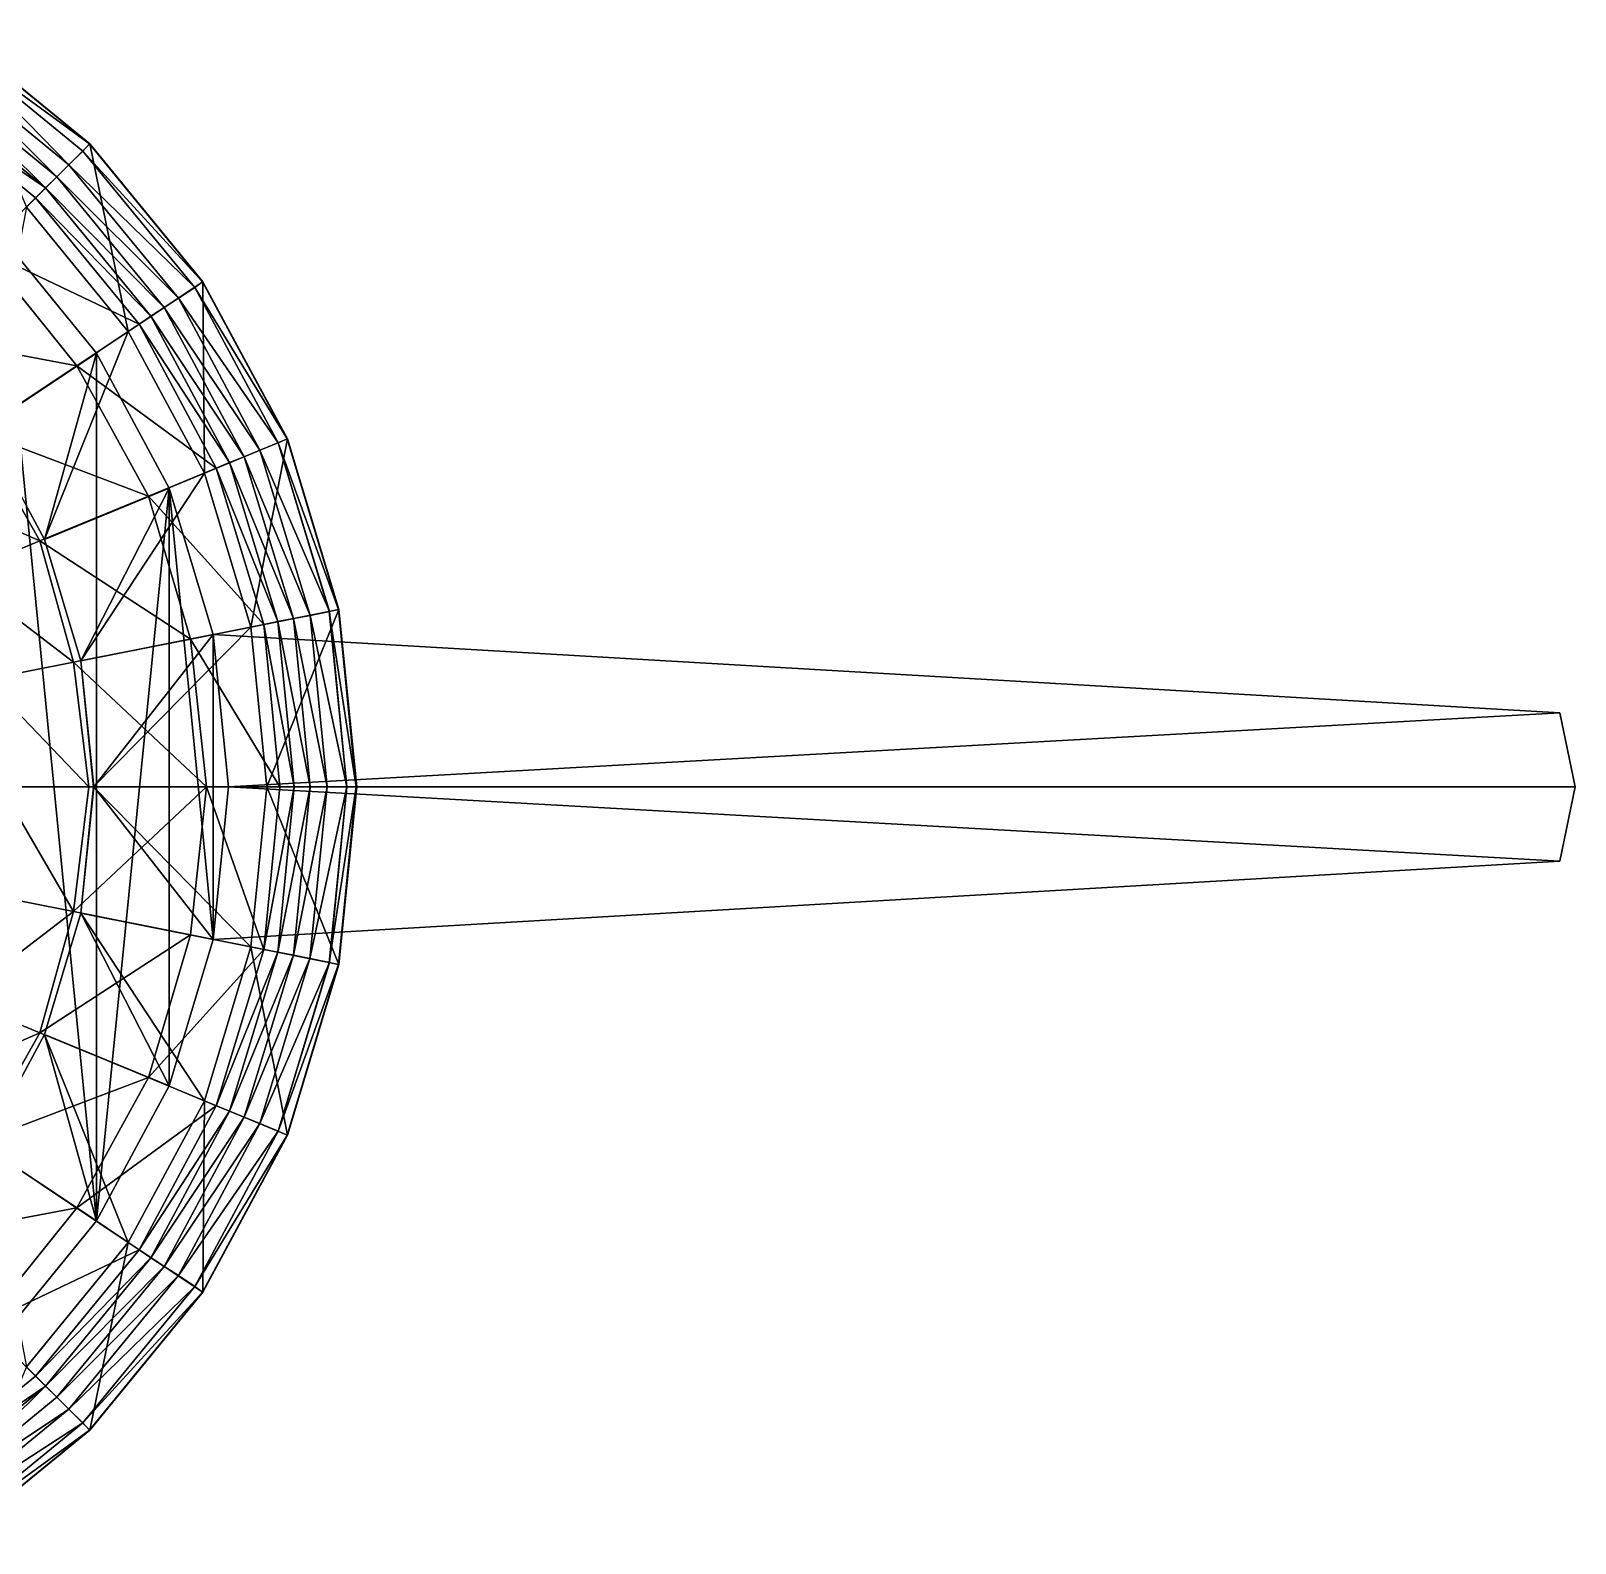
# Model space of a CAD drawing. Extents: x -13.33 to -11.75, y 0.26 to 1.84.
# Drawn here: x -12.32 to -11.747, y 0.769 to 1.33 of the extents above; entities that cross this region are included whole.
import ezdxf

# ---------------------------------------------------------------- set-up
doc = ezdxf.new("R2010")
doc.units = 0
doc.layers.add('Sphere9', color=15, linetype='CONTINUOUS')

msp = doc.modelspace()

# ---------------------------------------------------------------- linework, layer by layer
at = {"layer": 'Sphere9', "color": 0}
for points in [[(-12.349627, 1.330407, -8.850224), (-12.298284, 1.288529, -8.850224), (-12.34968, 1.330312, -8.841372)], [(-12.349627, 1.330407, -8.850224), (-12.321858, 1.26497, -8.883368), (-12.298284, 1.288529, -8.850224)], [(-12.351604, 1.327268, -4.61577), (-12.306087, 1.280639, -4.103053), (-12.355696, 1.321236, -4.103051)], [(-12.351611, 1.327258, -7.61575), (-12.3009, 1.285758, -7.61575), (-12.35161, 1.327259, -7.115751)], [(-12.351611, 1.327257, -8.115749), (-12.3009, 1.285758, -7.61575), (-12.351611, 1.327258, -7.61575)], [(-12.3009, 1.285758, -8.615749), (-12.3009, 1.285758, -8.115749), (-12.351611, 1.327257, -8.115749)], [(-12.35161, 1.327257, -8.615749), (-12.3009, 1.285758, -8.615749), (-12.351611, 1.327257, -8.115749)], [(-12.3009, 1.285758, -8.115749), (-12.3009, 1.285758, -7.61575), (-12.351611, 1.327257, -8.115749)], [(-12.34968, 1.330312, -8.841372), (-12.298379, 1.288414, -8.837914), (-12.35161, 1.327257, -8.615749)], [(-12.35161, 1.327259, -7.115751), (-12.300899, 1.28576, -6.615753), (-12.351609, 1.32726, -6.615753)], [(-12.3009, 1.285758, -7.61575), (-12.3009, 1.285759, -7.115751), (-12.35161, 1.327259, -7.115751)], [(-12.3009, 1.285759, -7.115751), (-12.300899, 1.28576, -6.615753), (-12.35161, 1.327259, -7.115751)], [(-12.298379, 1.288414, -8.837914), (-12.3009, 1.285758, -8.615749), (-12.35161, 1.327257, -8.615749)], [(-12.351609, 1.327261, -6.115756), (-12.300897, 1.285764, -5.615761), (-12.351607, 1.327263, -5.615759)], [(-12.351609, 1.32726, -6.615753), (-12.300899, 1.285762, -6.115757), (-12.351609, 1.327261, -6.115756)], [(-12.300899, 1.285762, -6.115757), (-12.300897, 1.285764, -5.615761), (-12.351609, 1.327261, -6.115756)], [(-12.300899, 1.28576, -6.615753), (-12.300899, 1.285762, -6.115757), (-12.351609, 1.32726, -6.615753)], [(-12.351607, 1.327263, -5.615759), (-12.300895, 1.285766, -5.115765), (-12.351605, 1.327266, -5.115765)], [(-12.300897, 1.285764, -5.615761), (-12.300895, 1.285766, -5.115765), (-12.351607, 1.327263, -5.615759)], [(-12.351605, 1.327266, -5.115765), (-12.300895, 1.285766, -5.115765), (-12.351604, 1.327268, -4.61577)], [(-12.300895, 1.285766, -5.115765), (-12.300893, 1.285769, -4.61577), (-12.351604, 1.327268, -4.61577)], [(-12.300893, 1.285769, -4.61577), (-12.306087, 1.280639, -4.103053), (-12.351604, 1.327268, -4.61577)], [(-12.298284, 1.288529, -8.850224), (-12.298379, 1.288414, -8.837914), (-12.34968, 1.330312, -8.841372)], [(-12.355696, 1.321236, -4.103051), (-12.310565, 1.276268, -3.747689), (-12.359235, 1.316096, -3.747686)], [(-12.306087, 1.280639, -4.103053), (-12.310565, 1.276268, -3.747689), (-12.355696, 1.321236, -4.103051)], [(-12.359235, 1.316096, -3.747686), (-12.314775, 1.272165, -3.543001), (-12.362562, 1.311269, -3.542994)], [(-12.310565, 1.276268, -3.747689), (-12.314775, 1.272165, -3.543001), (-12.359235, 1.316096, -3.747686)], [(-12.365512, 1.306914, -3.577459), (-12.362562, 1.311269, -3.542994), (-12.314775, 1.272165, -3.543001)], [(-12.318525, 1.268464, -3.577464), (-12.337757, 1.249042, -2.771776), (-12.365512, 1.306914, -3.577459)], [(-12.318525, 1.268464, -3.577464), (-12.365512, 1.306914, -3.577459), (-12.314775, 1.272165, -3.543001)], [(-12.321858, 1.26497, -8.883368), (-12.284063, 1.218745, -8.883368), (-12.298284, 1.288529, -8.850224)], [(-12.300893, 1.285769, -4.61577), (-12.259315, 1.235153, -4.61577), (-12.306087, 1.280639, -4.103053)], [(-12.298379, 1.288414, -8.837914), (-12.256433, 1.237183, -8.841372), (-12.3009, 1.285758, -8.615749)], [(-12.300899, 1.28576, -6.615753), (-12.3009, 1.285759, -7.115751), (-12.259322, 1.235145, -6.615753)], [(-12.3009, 1.285759, -7.115751), (-12.3009, 1.285758, -7.61575), (-12.259322, 1.235144, -7.115751)], [(-12.3009, 1.285759, -7.115751), (-12.259322, 1.235144, -7.115751), (-12.259322, 1.235145, -6.615753)], [(-12.3009, 1.285758, -8.615749), (-12.256433, 1.237183, -8.841372), (-12.259323, 1.235142, -8.615749)], [(-12.3009, 1.285758, -8.615749), (-12.259323, 1.235142, -8.615749), (-12.259323, 1.235143, -8.11575)], [(-12.3009, 1.285758, -8.115749), (-12.3009, 1.285758, -8.615749), (-12.259323, 1.235143, -8.11575)], [(-12.3009, 1.285758, -8.115749), (-12.259323, 1.235143, -8.11575), (-12.259323, 1.235143, -7.61575)], [(-12.3009, 1.285758, -7.61575), (-12.3009, 1.285758, -8.115749), (-12.259323, 1.235143, -7.61575)], [(-12.3009, 1.285758, -7.61575), (-12.259323, 1.235143, -7.61575), (-12.259322, 1.235144, -7.115751)], [(-12.300897, 1.285764, -5.615761), (-12.300899, 1.285762, -6.115757), (-12.259319, 1.235149, -5.615759)], [(-12.300899, 1.285762, -6.115757), (-12.300899, 1.28576, -6.615753), (-12.259321, 1.235147, -6.115756)], [(-12.300899, 1.285762, -6.115757), (-12.259321, 1.235147, -6.115756), (-12.259319, 1.235149, -5.615759)], [(-12.300899, 1.28576, -6.615753), (-12.259322, 1.235145, -6.615753), (-12.259321, 1.235147, -6.115756)], [(-12.300895, 1.285766, -5.115765), (-12.300897, 1.285764, -5.615761), (-12.259317, 1.235151, -5.115764)], [(-12.300897, 1.285764, -5.615761), (-12.259319, 1.235149, -5.615759), (-12.259317, 1.235151, -5.115764)], [(-12.300893, 1.285769, -4.61577), (-12.300895, 1.285766, -5.115765), (-12.259315, 1.235153, -4.61577)], [(-12.300895, 1.285766, -5.115765), (-12.259317, 1.235151, -5.115764), (-12.259315, 1.235153, -4.61577)], [(-12.298284, 1.288529, -8.850224), (-12.256354, 1.237247, -8.850224), (-12.298379, 1.288414, -8.837914)], [(-12.298379, 1.288414, -8.837914), (-12.256354, 1.237247, -8.850224), (-12.256433, 1.237183, -8.841372)], [(-12.298284, 1.288529, -8.850224), (-12.284063, 1.218745, -8.883368), (-12.256354, 1.237247, -8.850224)], [(-12.306087, 1.280639, -4.103053), (-12.265412, 1.231123, -4.103052), (-12.310565, 1.276268, -3.747689)], [(-12.306087, 1.280639, -4.103053), (-12.259315, 1.235153, -4.61577), (-12.265412, 1.231123, -4.103052)], [(-12.310565, 1.276268, -3.747689), (-12.270661, 1.22769, -3.747688), (-12.314775, 1.272165, -3.543001)], [(-12.310565, 1.276268, -3.747689), (-12.265412, 1.231123, -4.103052), (-12.270661, 1.22769, -3.747688)], [(-12.318525, 1.268464, -3.577464), (-12.280003, 1.221567, -3.577466), (-12.337757, 1.249042, -2.771776)], [(-12.314775, 1.272165, -3.543001), (-12.275597, 1.224469, -3.543002), (-12.318525, 1.268464, -3.577464)], [(-12.318525, 1.268464, -3.577464), (-12.275597, 1.224469, -3.543002), (-12.280003, 1.221567, -3.577466)], [(-12.314775, 1.272165, -3.543001), (-12.270661, 1.22769, -3.747688), (-12.275597, 1.224469, -3.543002)], [(-12.337502, 1.182995, -8.883369), (-12.284063, 1.218745, -8.883368), (-12.321858, 1.26497, -8.883368)], [(-12.337488, 1.182995, -8.992107), (-12.331856, 1.254819, -8.990982), (-12.295835, 1.210763, -8.990985)], [(-12.331857, 1.254819, -9.490983), (-12.295835, 0.888545, -9.490984), (-12.295835, 1.210763, -9.490985)], [(-12.331857, 0.844488, -9.490982), (-12.295835, 0.888545, -9.490984), (-12.331857, 1.254819, -9.490983)], [(-12.331857, 1.254819, -9.407289), (-12.295835, 1.210763, -9.407291), (-12.295835, 1.210763, -9.06015)], [(-12.331856, 1.254819, -9.060147), (-12.331857, 1.254819, -9.407289), (-12.295835, 1.210763, -9.06015)], [(-12.331857, 1.254819, -9.490983), (-12.295835, 1.210763, -9.490985), (-12.295835, 1.210763, -9.407291)], [(-12.331857, 1.254819, -9.407289), (-12.331857, 1.254819, -9.490983), (-12.295835, 1.210763, -9.407291)], [(-12.331856, 1.254819, -9.060147), (-12.295835, 1.210763, -9.06015), (-12.295835, 1.210763, -8.990985)], [(-12.331856, 1.254819, -8.990982), (-12.331856, 1.254819, -9.060147), (-12.295835, 1.210763, -8.990985)], [(-12.337757, 1.249042, -2.771776), (-12.303082, 1.206021, -2.76211), (-12.368655, 1.218423, -2.375788)], [(-12.337757, 1.249042, -2.771776), (-12.280003, 1.221567, -3.577466), (-12.303082, 1.206021, -2.76211)], [(-12.284063, 1.218745, -8.883368), (-12.25577, 1.166181, -8.883368), (-12.256354, 1.237247, -8.850224)], [(-12.259315, 1.235153, -4.61577), (-12.228376, 1.177443, -4.61577), (-12.265412, 1.231123, -4.103052)], [(-12.256433, 1.237183, -8.841372), (-12.22509, 1.17887, -8.837914), (-12.259323, 1.235142, -8.615749)], [(-12.259322, 1.235144, -7.115751), (-12.259323, 1.235143, -7.61575), (-12.228383, 1.177434, -7.11575)], [(-12.259323, 1.235143, -8.11575), (-12.259323, 1.235142, -8.615749), (-12.228383, 1.177432, -8.115749)], [(-12.259323, 1.235143, -8.11575), (-12.228383, 1.177432, -8.115749), (-12.228383, 1.177433, -7.61575)], [(-12.259323, 1.235143, -7.61575), (-12.259323, 1.235143, -8.11575), (-12.228383, 1.177433, -7.61575)], [(-12.259323, 1.235143, -7.61575), (-12.228383, 1.177433, -7.61575), (-12.228383, 1.177434, -7.11575)], [(-12.259323, 1.235142, -8.615749), (-12.22509, 1.17887, -8.837914), (-12.228383, 1.177432, -8.615749)], [(-12.259323, 1.235142, -8.615749), (-12.228383, 1.177432, -8.615749), (-12.228383, 1.177432, -8.115749)], [(-12.259321, 1.235147, -6.115756), (-12.259322, 1.235145, -6.615753), (-12.228381, 1.177436, -6.115757)], [(-12.259322, 1.235145, -6.615753), (-12.259322, 1.235144, -7.115751), (-12.228382, 1.177435, -6.615753)], [(-12.259322, 1.235145, -6.615753), (-12.228382, 1.177435, -6.615753), (-12.228381, 1.177436, -6.115757)], [(-12.259322, 1.235144, -7.115751), (-12.228383, 1.177434, -7.11575), (-12.228382, 1.177435, -6.615753)], [(-12.259319, 1.235149, -5.615759), (-12.259321, 1.235147, -6.115756), (-12.22838, 1.177438, -5.61576)], [(-12.259321, 1.235147, -6.115756), (-12.228381, 1.177436, -6.115757), (-12.22838, 1.177438, -5.61576)], [(-12.259317, 1.235151, -5.115764), (-12.259319, 1.235149, -5.615759), (-12.228378, 1.177441, -5.115765)], [(-12.259319, 1.235149, -5.615759), (-12.22838, 1.177438, -5.61576), (-12.228378, 1.177441, -5.115765)], [(-12.259315, 1.235153, -4.61577), (-12.259317, 1.235151, -5.115764), (-12.228376, 1.177443, -4.61577)], [(-12.259317, 1.235151, -5.115764), (-12.228378, 1.177441, -5.115765), (-12.228376, 1.177443, -4.61577)], [(-12.256354, 1.237247, -8.850224), (-12.224964, 1.178932, -8.850224), (-12.256433, 1.237183, -8.841372)], [(-12.256433, 1.237183, -8.841372), (-12.224964, 1.178932, -8.850224), (-12.22509, 1.17887, -8.837914)], [(-12.256354, 1.237247, -8.850224), (-12.25577, 1.166181, -8.883368), (-12.224964, 1.178932, -8.850224)], [(-12.270661, 1.22769, -3.747688), (-12.240968, 1.172303, -3.74769), (-12.275597, 1.224469, -3.543002)], [(-12.265412, 1.231123, -4.103052), (-12.235146, 1.174667, -4.103054), (-12.270661, 1.22769, -3.747688)], [(-12.270661, 1.22769, -3.747688), (-12.235146, 1.174667, -4.103054), (-12.240968, 1.172303, -3.74769)], [(-12.265412, 1.231123, -4.103052), (-12.228376, 1.177443, -4.61577), (-12.235146, 1.174667, -4.103054)], [(-12.280003, 1.221567, -3.577466), (-12.251336, 1.168095, -3.577471), (-12.303082, 1.206021, -2.76211)], [(-12.275597, 1.224469, -3.543002), (-12.246443, 1.170088, -3.543005), (-12.280003, 1.221567, -3.577466)], [(-12.280003, 1.221567, -3.577466), (-12.246443, 1.170088, -3.543005), (-12.251336, 1.168095, -3.577471)], [(-12.275597, 1.224469, -3.543002), (-12.240968, 1.172303, -3.74769), (-12.246443, 1.170088, -3.543005)], [(-12.368655, 1.218423, -2.375788), (-12.303082, 1.206021, -2.76211), (-12.339866, 1.181638, -2.367772)], [(-12.337502, 1.182995, -8.883369), (-12.315188, 1.141539, -8.883369), (-12.284063, 1.218745, -8.883368)], [(-12.315188, 1.141539, -8.883369), (-12.25577, 1.166181, -8.883368), (-12.284063, 1.218745, -8.883368)], [(-12.337488, 1.182995, -8.992107), (-12.295835, 1.210763, -8.990985), (-12.315175, 1.14154, -8.992107)], [(-12.315175, 1.14154, -8.992107), (-12.295835, 1.210763, -8.990985), (-12.268873, 1.160675, -8.990985)], [(-12.295835, 1.210763, -9.06015), (-12.268873, 1.160675, -9.060152), (-12.268873, 1.160675, -8.990985)], [(-12.295835, 1.210763, -8.990985), (-12.295835, 1.210763, -9.06015), (-12.268873, 1.160675, -8.990985)], [(-12.295835, 1.210763, -9.490985), (-12.295835, 0.888545, -9.490984), (-12.268874, 1.160675, -9.490986)], [(-12.295835, 1.210763, -9.407291), (-12.268874, 1.160675, -9.407293), (-12.268873, 1.160675, -9.060152)], [(-12.295835, 1.210763, -9.06015), (-12.295835, 1.210763, -9.407291), (-12.268873, 1.160675, -9.060152)], [(-12.295835, 1.210763, -9.490985), (-12.268874, 1.160675, -9.490986), (-12.268874, 1.160675, -9.407293)], [(-12.295835, 1.210763, -9.407291), (-12.295835, 1.210763, -9.490985), (-12.268874, 1.160675, -9.407293)], [(-12.303082, 1.206021, -2.76211), (-12.27653, 1.157582, -2.771772), (-12.339866, 1.181638, -2.367772)], [(-12.303082, 1.206021, -2.76211), (-12.251336, 1.168095, -3.577471), (-12.27653, 1.157582, -2.771772)], [(-12.339866, 1.181638, -2.367772), (-12.316833, 1.141012, -2.375796), (-12.367476, 1.163168, -2.195059)], [(-12.339866, 1.181638, -2.367772), (-12.27653, 1.157582, -2.771772), (-12.316833, 1.141012, -2.375796)], [(-12.337502, 1.182995, -8.883369), (-12.337488, 1.182995, -8.992107), (-12.315188, 1.141539, -8.883369)], [(-12.337488, 1.182995, -8.992107), (-12.315175, 1.14154, -8.992107), (-12.315188, 1.141539, -8.883369)], [(-12.25577, 1.166181, -8.883368), (-12.238563, 1.10903, -8.883368), (-12.224964, 1.178932, -8.850224)], [(-12.238563, 1.10903, -8.883368), (-12.205875, 1.115528, -8.850224), (-12.224964, 1.178932, -8.850224)], [(-12.228376, 1.177443, -4.61577), (-12.20937, 1.1148, -4.61577), (-12.235146, 1.174667, -4.103054)], [(-12.22509, 1.17887, -8.837914), (-12.205968, 1.115505, -8.841372), (-12.228383, 1.177432, -8.615749)], [(-12.228382, 1.177435, -6.615753), (-12.228383, 1.177434, -7.11575), (-12.209376, 1.114791, -6.615753)], [(-12.228383, 1.177434, -7.11575), (-12.228383, 1.177433, -7.61575), (-12.209376, 1.11479, -7.115751)], [(-12.228383, 1.177434, -7.11575), (-12.209376, 1.11479, -7.115751), (-12.209376, 1.114791, -6.615753)], [(-12.228383, 1.177433, -7.61575), (-12.228383, 1.177432, -8.115749), (-12.209377, 1.114789, -7.61575)], [(-12.228383, 1.177433, -7.61575), (-12.209377, 1.114789, -7.61575), (-12.209376, 1.11479, -7.115751)], [(-12.228383, 1.177432, -8.615749), (-12.205968, 1.115505, -8.841372), (-12.209377, 1.114789, -8.615749)], [(-12.228383, 1.177432, -8.615749), (-12.209377, 1.114789, -8.615749), (-12.209377, 1.114789, -8.115749)], [(-12.228383, 1.177432, -8.115749), (-12.228383, 1.177432, -8.615749), (-12.209377, 1.114789, -8.115749)], [(-12.228383, 1.177432, -8.115749), (-12.209377, 1.114789, -8.115749), (-12.209377, 1.114789, -7.61575)], [(-12.228381, 1.177436, -6.115757), (-12.228382, 1.177435, -6.615753), (-12.209375, 1.114793, -6.115757)], [(-12.228382, 1.177435, -6.615753), (-12.209376, 1.114791, -6.615753), (-12.209375, 1.114793, -6.115757)], [(-12.22838, 1.177438, -5.61576), (-12.228381, 1.177436, -6.115757), (-12.209373, 1.114795, -5.61576)], [(-12.228381, 1.177436, -6.115757), (-12.209375, 1.114793, -6.115757), (-12.209373, 1.114795, -5.61576)], [(-12.228378, 1.177441, -5.115765), (-12.22838, 1.177438, -5.61576), (-12.209372, 1.114797, -5.115765)], [(-12.22838, 1.177438, -5.61576), (-12.209373, 1.114795, -5.61576), (-12.209372, 1.114797, -5.115765)], [(-12.228376, 1.177443, -4.61577), (-12.228378, 1.177441, -5.115765), (-12.20937, 1.1148, -4.61577)], [(-12.228378, 1.177441, -5.115765), (-12.209372, 1.114797, -5.115765), (-12.20937, 1.1148, -4.61577)], [(-12.224964, 1.178932, -8.850224), (-12.205875, 1.115528, -8.850224), (-12.22509, 1.17887, -8.837914)], [(-12.22509, 1.17887, -8.837914), (-12.205875, 1.115528, -8.850224), (-12.205968, 1.115505, -8.841372)], [(-12.246443, 1.170088, -3.543005), (-12.228535, 1.111057, -3.543005), (-12.251336, 1.168095, -3.577471)], [(-12.240968, 1.172303, -3.74769), (-12.222728, 1.11218, -3.747689), (-12.246443, 1.170088, -3.543005)], [(-12.246443, 1.170088, -3.543005), (-12.222728, 1.11218, -3.747689), (-12.228535, 1.111057, -3.543005)], [(-12.235146, 1.174667, -4.103054), (-12.216553, 1.113385, -4.103054), (-12.240968, 1.172303, -3.74769)], [(-12.240968, 1.172303, -3.74769), (-12.216553, 1.113385, -4.103054), (-12.222728, 1.11218, -3.747689)], [(-12.235146, 1.174667, -4.103054), (-12.20937, 1.1148, -4.61577), (-12.216553, 1.113385, -4.103054)], [(-12.315188, 1.141539, -8.883369), (-12.30162, 1.096473, -8.883369), (-12.25577, 1.166181, -8.883368)], [(-12.30162, 1.096473, -8.883369), (-12.238563, 1.10903, -8.883368), (-12.25577, 1.166181, -8.883368)], [(-12.251336, 1.168095, -3.577471), (-12.233728, 1.110052, -3.577471), (-12.27653, 1.157582, -2.771772)], [(-12.251336, 1.168095, -3.577471), (-12.228535, 1.111057, -3.543005), (-12.233728, 1.110052, -3.577471)], [(-12.367476, 1.163168, -2.195059), (-12.316833, 1.141012, -2.375796), (-12.346986, 1.12851, -2.200029)], [(-12.315175, 1.14154, -8.992107), (-12.268873, 1.160675, -8.990985), (-12.301606, 1.096473, -8.992109)], [(-12.301606, 1.096473, -8.992109), (-12.268873, 1.160675, -8.990985), (-12.25248, 1.106223, -8.99099)], [(-12.295835, 0.888545, -9.490984), (-12.268874, 0.938634, -9.490985), (-12.268874, 1.160675, -9.490986)], [(-12.268874, 1.160675, -9.490986), (-12.25248, 0.993086, -9.49099), (-12.25248, 1.106223, -9.490991)], [(-12.268874, 0.938634, -9.490985), (-12.25248, 0.993086, -9.49099), (-12.268874, 1.160675, -9.490986)], [(-12.268874, 1.160675, -9.490986), (-12.25248, 1.106223, -9.490991), (-12.25248, 1.106223, -9.407294)], [(-12.268874, 1.160675, -9.407293), (-12.268874, 1.160675, -9.490986), (-12.25248, 1.106223, -9.407294)], [(-12.268874, 1.160675, -9.407293), (-12.25248, 1.106223, -9.407294), (-12.25248, 1.106223, -9.060153)], [(-12.268873, 1.160675, -9.060152), (-12.268874, 1.160675, -9.407293), (-12.25248, 1.106223, -9.060153)], [(-12.268873, 1.160675, -9.060152), (-12.25248, 1.106223, -9.060153), (-12.25248, 1.106223, -8.99099)], [(-12.268873, 1.160675, -8.990985), (-12.268873, 1.160675, -9.060152), (-12.25248, 1.106223, -8.99099)], [(-12.27653, 1.157582, -2.771772), (-12.26099, 1.104591, -2.762106), (-12.316833, 1.141012, -2.375796)], [(-12.27653, 1.157582, -2.771772), (-12.233728, 1.110052, -3.577471), (-12.26099, 1.104591, -2.762106)], [(-12.315175, 1.14154, -8.992107), (-12.301606, 1.096473, -8.992109), (-12.315188, 1.141539, -8.883369)], [(-12.315188, 1.141539, -8.883369), (-12.301606, 1.096473, -8.992109), (-12.30162, 1.096473, -8.883369)], [(-12.316833, 1.141012, -2.375796), (-12.30434, 1.09603, -2.367774), (-12.346986, 1.12851, -2.200029)], [(-12.316833, 1.141012, -2.375796), (-12.26099, 1.104591, -2.762106), (-12.30434, 1.09603, -2.367774)], [(-12.346986, 1.12851, -2.200029), (-12.30434, 1.09603, -2.367774), (-12.336923, 1.089543, -2.195065)], [(-12.238563, 1.10903, -8.883368), (-12.232563, 1.049654, -8.883368), (-12.205875, 1.115528, -8.850224)], [(-12.232563, 1.049654, -8.883368), (-12.199219, 1.049654, -8.850224), (-12.205875, 1.115528, -8.850224)], [(-12.216553, 1.113385, -4.103054), (-12.210236, 1.049665, -4.103054), (-12.222728, 1.11218, -3.747689)], [(-12.20937, 1.1148, -4.61577), (-12.202911, 1.049665, -4.61577), (-12.216553, 1.113385, -4.103054)], [(-12.216553, 1.113385, -4.103054), (-12.202911, 1.049665, -4.61577), (-12.210236, 1.049665, -4.103054)], [(-12.205968, 1.115505, -8.841372), (-12.199354, 1.049654, -8.837914), (-12.209377, 1.114789, -8.615749)], [(-12.209376, 1.11479, -7.115751), (-12.209377, 1.114789, -7.61575), (-12.202918, 1.049655, -7.115751)], [(-12.209377, 1.114789, -8.615749), (-12.199354, 1.049654, -8.837914), (-12.202919, 1.049654, -8.615749)], [(-12.209377, 1.114789, -8.615749), (-12.202919, 1.049654, -8.615749), (-12.202919, 1.049654, -8.115749)], [(-12.209377, 1.114789, -8.115749), (-12.209377, 1.114789, -8.615749), (-12.202919, 1.049654, -8.115749)], [(-12.209377, 1.114789, -8.115749), (-12.202919, 1.049654, -8.115749), (-12.202919, 1.049654, -7.61575)], [(-12.209377, 1.114789, -7.61575), (-12.209377, 1.114789, -8.115749), (-12.202919, 1.049654, -7.61575)], [(-12.209377, 1.114789, -7.61575), (-12.202919, 1.049654, -7.61575), (-12.202918, 1.049655, -7.115751)], [(-12.209375, 1.114793, -6.115757), (-12.209376, 1.114791, -6.615753), (-12.202917, 1.049658, -6.115757)], [(-12.209376, 1.114791, -6.615753), (-12.209376, 1.11479, -7.115751), (-12.202918, 1.049656, -6.615753)], [(-12.209376, 1.114791, -6.615753), (-12.202918, 1.049656, -6.615753), (-12.202917, 1.049658, -6.115757)], [(-12.209376, 1.11479, -7.115751), (-12.202918, 1.049655, -7.115751), (-12.202918, 1.049656, -6.615753)], [(-12.209373, 1.114795, -5.61576), (-12.209375, 1.114793, -6.115757), (-12.202915, 1.04966, -5.61576)], [(-12.209375, 1.114793, -6.115757), (-12.202917, 1.049658, -6.115757), (-12.202915, 1.04966, -5.61576)], [(-12.209372, 1.114797, -5.115765), (-12.209373, 1.114795, -5.61576), (-12.202914, 1.049662, -5.115765)], [(-12.209373, 1.114795, -5.61576), (-12.202915, 1.04966, -5.61576), (-12.202914, 1.049662, -5.115765)], [(-12.20937, 1.1148, -4.61577), (-12.209372, 1.114797, -5.115765), (-12.202911, 1.049665, -4.61577)], [(-12.209372, 1.114797, -5.115765), (-12.202914, 1.049662, -5.115765), (-12.202911, 1.049665, -4.61577)], [(-12.205875, 1.115528, -8.850224), (-12.199219, 1.049654, -8.850224), (-12.205968, 1.115505, -8.841372)], [(-12.205968, 1.115505, -8.841372), (-12.199219, 1.049654, -8.850224), (-12.199354, 1.049654, -8.837914)], [(-12.30162, 1.096473, -8.883369), (-12.296888, 1.049654, -8.883369), (-12.238563, 1.10903, -8.883368)], [(-12.296888, 1.049654, -8.883369), (-12.232563, 1.049654, -8.883368), (-12.238563, 1.10903, -8.883368)], [(-12.233728, 1.110052, -3.577471), (-12.227745, 1.049701, -3.577471), (-12.26099, 1.104591, -2.762106)], [(-12.228535, 1.111057, -3.543005), (-12.22245, 1.049679, -3.543006), (-12.233728, 1.110052, -3.577471)], [(-12.233728, 1.110052, -3.577471), (-12.22245, 1.049679, -3.543006), (-12.227745, 1.049701, -3.577471)], [(-12.222728, 1.11218, -3.747689), (-12.21653, 1.049666, -3.747689), (-12.228535, 1.111057, -3.543005)], [(-12.228535, 1.111057, -3.543005), (-12.21653, 1.049666, -3.747689), (-12.22245, 1.049679, -3.543006)], [(-12.222728, 1.11218, -3.747689), (-12.210236, 1.049665, -4.103054), (-12.21653, 1.049666, -3.747689)], [(-12.26099, 1.104591, -2.762106), (-12.255031, 1.049698, -2.77177), (-12.30434, 1.09603, -2.367774)], [(-12.301606, 1.096473, -8.992109), (-12.25248, 1.106223, -8.99099), (-12.296875, 1.049654, -8.992109)], [(-12.296875, 1.049654, -8.992109), (-12.25248, 1.106223, -8.99099), (-12.246763, 1.049655, -8.99099)], [(-12.26099, 1.104591, -2.762106), (-12.227745, 1.049701, -3.577471), (-12.255031, 1.049698, -2.77177)], [(-12.25248, 1.106223, -9.060153), (-11.752483, 1.077172, -9.061826), (-12.246763, 1.049655, -9.060154)], [(-12.25248, 0.993086, -9.49099), (-12.246763, 1.049654, -9.490991), (-12.25248, 1.106223, -9.490991)], [(-11.752483, 1.077172, -9.262558), (-11.752483, 1.077172, -9.061826), (-12.25248, 1.106223, -9.060153)], [(-12.25248, 1.106223, -9.407294), (-11.752483, 1.077172, -9.262558), (-12.25248, 1.106223, -9.060153)], [(-12.25248, 1.106223, -9.407294), (-12.246763, 1.049654, -9.407294), (-11.752483, 1.077172, -9.262558)], [(-12.25248, 1.106223, -9.490991), (-12.246763, 1.049654, -9.490991), (-12.246763, 1.049654, -9.407294)], [(-12.25248, 1.106223, -9.407294), (-12.25248, 1.106223, -9.490991), (-12.246763, 1.049654, -9.407294)], [(-12.25248, 1.106223, -9.060153), (-12.246763, 1.049655, -9.060154), (-12.246763, 1.049655, -8.99099)], [(-12.25248, 1.106223, -8.99099), (-12.25248, 1.106223, -9.060153), (-12.246763, 1.049655, -8.99099)], [(-12.30434, 1.09603, -2.367774), (-12.298637, 1.049699, -2.375797), (-12.336923, 1.089543, -2.195065)], [(-12.30434, 1.09603, -2.367774), (-12.255031, 1.049698, -2.77177), (-12.298637, 1.049699, -2.375797)], [(-12.30162, 1.096473, -8.883369), (-12.296875, 1.049654, -8.992109), (-12.296888, 1.049654, -8.883369)], [(-12.301606, 1.096473, -8.992109), (-12.296875, 1.049654, -8.992109), (-12.30162, 1.096473, -8.883369)], [(-12.336923, 1.089543, -2.195065), (-12.298637, 1.049699, -2.375797), (-12.331281, 1.049698, -2.200026)], [(-12.246763, 1.049655, -9.060154), (-11.752483, 1.077172, -9.061826), (-11.746767, 1.049656, -9.061826)], [(-12.246763, 1.049654, -9.407294), (-11.746767, 1.049656, -9.262558), (-11.752483, 1.077172, -9.262558)], [(-11.752483, 1.077172, -9.262558), (-11.746767, 1.049656, -9.262558), (-11.746767, 1.049656, -9.061826)], [(-11.752483, 1.077172, -9.061826), (-11.752483, 1.077172, -9.262558), (-11.746767, 1.049656, -9.061826)], [(-12.331281, 1.049698, -2.200026), (-12.304342, 1.003368, -2.367776), (-12.336924, 1.009852, -2.195057)], [(-12.298637, 1.049699, -2.375797), (-12.304342, 1.003368, -2.367776), (-12.331281, 1.049698, -2.200026)], [(-12.298637, 1.049699, -2.375797), (-12.255031, 1.049698, -2.77177), (-12.304342, 1.003368, -2.367776)], [(-12.255031, 1.049698, -2.77177), (-12.26099, 0.994805, -2.762112), (-12.304342, 1.003368, -2.367776)], [(-12.30162, 1.002835, -8.883369), (-12.238563, 0.990277, -8.883368), (-12.296888, 1.049654, -8.883369)], [(-12.296888, 1.049654, -8.883369), (-12.301606, 1.002835, -8.992109), (-12.30162, 1.002835, -8.883369)], [(-12.296875, 1.049654, -8.992109), (-12.301606, 1.002835, -8.992109), (-12.296888, 1.049654, -8.883369)], [(-12.301606, 1.002835, -8.992109), (-12.296875, 1.049654, -8.992109), (-12.25248, 0.993086, -8.99099)], [(-12.296888, 1.049654, -8.883369), (-12.238563, 0.990277, -8.883368), (-12.232563, 1.049654, -8.883368)], [(-12.296875, 1.049654, -8.992109), (-12.246763, 1.049655, -8.99099), (-12.25248, 0.993086, -8.99099)], [(-12.255031, 1.049698, -2.77177), (-12.233732, 0.989349, -3.577471), (-12.26099, 0.994805, -2.762112)], [(-12.227745, 1.049701, -3.577471), (-12.233732, 0.989349, -3.577471), (-12.255031, 1.049698, -2.77177)], [(-12.25248, 0.993086, -9.060153), (-12.246763, 1.049655, -9.060154), (-11.752483, 1.02214, -9.061826)], [(-12.246763, 1.049655, -9.060154), (-12.25248, 0.993086, -9.060153), (-12.25248, 0.993086, -8.99099)], [(-12.246763, 1.049655, -8.99099), (-12.246763, 1.049655, -9.060154), (-12.25248, 0.993086, -8.99099)], [(-12.25248, 0.993086, -9.407294), (-11.752483, 1.02214, -9.262558), (-12.246763, 1.049654, -9.407294)], [(-12.246763, 1.049654, -9.490991), (-12.25248, 0.993086, -9.49099), (-12.25248, 0.993086, -9.407294)], [(-12.246763, 1.049654, -9.407294), (-12.246763, 1.049654, -9.490991), (-12.25248, 0.993086, -9.407294)], [(-12.246763, 1.049655, -9.060154), (-11.746767, 1.049656, -9.061826), (-11.752483, 1.02214, -9.061826)], [(-12.246763, 1.049654, -9.407294), (-11.752483, 1.02214, -9.262558), (-11.746767, 1.049656, -9.262558)], [(-12.238563, 0.990277, -8.883368), (-12.205875, 0.983779, -8.850224), (-12.232563, 1.049654, -8.883368)], [(-12.227745, 1.049701, -3.577471), (-12.22245, 1.049679, -3.543006), (-12.233732, 0.989349, -3.577471)], [(-12.22245, 1.049679, -3.543006), (-12.228539, 0.9883, -3.543006), (-12.233732, 0.989349, -3.577471)], [(-12.232563, 1.049654, -8.883368), (-12.205875, 0.983779, -8.850224), (-12.199219, 1.049654, -8.850224)], [(-12.22245, 1.049679, -3.543006), (-12.21653, 1.049666, -3.747689), (-12.228539, 0.9883, -3.543006)], [(-12.21653, 1.049666, -3.747689), (-12.222731, 0.987153, -3.747689), (-12.228539, 0.9883, -3.543006)], [(-12.21653, 1.049666, -3.747689), (-12.210236, 1.049665, -4.103054), (-12.222731, 0.987153, -3.747689)], [(-12.210236, 1.049665, -4.103054), (-12.216554, 0.985945, -4.103054), (-12.222731, 0.987153, -3.747689)], [(-12.202911, 1.049665, -4.61577), (-12.20937, 0.98453, -4.61577), (-12.216554, 0.985945, -4.103054)], [(-12.210236, 1.049665, -4.103054), (-12.202911, 1.049665, -4.61577), (-12.216554, 0.985945, -4.103054)], [(-12.199354, 1.049654, -8.837914), (-12.205968, 0.983802, -8.841372), (-12.209377, 0.984519, -8.615749)], [(-12.202919, 1.049654, -8.615749), (-12.199354, 1.049654, -8.837914), (-12.209377, 0.984519, -8.615749)], [(-12.202919, 1.049654, -8.615749), (-12.209377, 0.984519, -8.615749), (-12.209377, 0.984519, -8.115749)], [(-12.202919, 1.049654, -8.115749), (-12.202919, 1.049654, -8.615749), (-12.209377, 0.984519, -8.115749)], [(-12.202919, 1.049654, -8.115749), (-12.209377, 0.984519, -8.115749), (-12.209377, 0.984519, -7.61575)], [(-12.202919, 1.049654, -7.61575), (-12.202919, 1.049654, -8.115749), (-12.209377, 0.984519, -7.61575)], [(-12.202919, 1.049654, -7.61575), (-12.209377, 0.984519, -7.61575), (-12.209376, 0.98452, -7.115751)], [(-12.202918, 1.049656, -6.615753), (-12.202918, 1.049655, -7.115751), (-12.209376, 0.984521, -6.615753)], [(-12.202918, 1.049656, -6.615753), (-12.209376, 0.984521, -6.615753), (-12.209375, 0.984523, -6.115757)], [(-12.202918, 1.049655, -7.115751), (-12.202919, 1.049654, -7.61575), (-12.209376, 0.98452, -7.115751)], [(-12.202918, 1.049655, -7.115751), (-12.209376, 0.98452, -7.115751), (-12.209376, 0.984521, -6.615753)], [(-12.202917, 1.049658, -6.115757), (-12.202918, 1.049656, -6.615753), (-12.209375, 0.984523, -6.115757)], [(-12.202917, 1.049658, -6.115757), (-12.209375, 0.984523, -6.115757), (-12.209373, 0.984525, -5.61576)], [(-12.202915, 1.04966, -5.61576), (-12.202917, 1.049658, -6.115757), (-12.209373, 0.984525, -5.61576)], [(-12.202915, 1.04966, -5.61576), (-12.209373, 0.984525, -5.61576), (-12.209372, 0.984527, -5.115765)], [(-12.202914, 1.049662, -5.115765), (-12.202915, 1.04966, -5.61576), (-12.209372, 0.984527, -5.115765)], [(-12.202914, 1.049662, -5.115765), (-12.209372, 0.984527, -5.115765), (-12.20937, 0.98453, -4.61577)], [(-12.202911, 1.049665, -4.61577), (-12.202914, 1.049662, -5.115765), (-12.20937, 0.98453, -4.61577)], [(-12.199219, 1.049654, -8.850224), (-12.205875, 0.983779, -8.850224), (-12.205968, 0.983802, -8.841372)], [(-12.199354, 1.049654, -8.837914), (-12.199219, 1.049654, -8.850224), (-12.205968, 0.983802, -8.841372)], [(-11.746767, 1.049656, -9.262558), (-11.752483, 1.02214, -9.262558), (-11.752483, 1.02214, -9.061826)], [(-11.746767, 1.049656, -9.061826), (-11.746767, 1.049656, -9.262558), (-11.752483, 1.02214, -9.061826)], [(-11.752483, 1.02214, -9.262558), (-12.25248, 0.993086, -9.060153), (-11.752483, 1.02214, -9.061826)], [(-12.25248, 0.993086, -9.407294), (-12.25248, 0.993086, -9.060153), (-11.752483, 1.02214, -9.262558)], [(-12.336924, 1.009852, -2.195057), (-12.304342, 1.003368, -2.367776), (-12.346989, 0.970885, -2.200022)], [(-12.304342, 1.003368, -2.367776), (-12.316838, 0.958385, -2.375797), (-12.346989, 0.970885, -2.200022)], [(-12.304342, 1.003368, -2.367776), (-12.26099, 0.994805, -2.762112), (-12.316838, 0.958385, -2.375797)], [(-12.315188, 0.957768, -8.883369), (-12.25577, 0.933126, -8.883368), (-12.30162, 1.002835, -8.883369)], [(-12.30162, 1.002835, -8.883369), (-12.315175, 0.957769, -8.992107), (-12.315188, 0.957768, -8.883369)], [(-12.301606, 1.002835, -8.992109), (-12.315175, 0.957769, -8.992107), (-12.30162, 1.002835, -8.883369)], [(-12.315175, 0.957769, -8.992107), (-12.301606, 1.002835, -8.992109), (-12.268873, 0.938634, -8.990985)], [(-12.30162, 1.002835, -8.883369), (-12.25577, 0.933126, -8.883368), (-12.238563, 0.990277, -8.883368)], [(-12.301606, 1.002835, -8.992109), (-12.25248, 0.993086, -8.99099), (-12.268873, 0.938634, -8.990985)], [(-12.26099, 0.994805, -2.762112), (-12.276531, 0.941814, -2.77177), (-12.316838, 0.958385, -2.375797)], [(-12.26099, 0.994805, -2.762112), (-12.233732, 0.989349, -3.577471), (-12.276531, 0.941814, -2.77177)], [(-12.25248, 0.993086, -9.060153), (-12.268874, 0.938634, -9.060152), (-12.268873, 0.938634, -8.990985)], [(-12.25248, 0.993086, -9.49099), (-12.268874, 0.938634, -9.490985), (-12.268874, 0.938634, -9.407293)], [(-12.25248, 0.993086, -9.407294), (-12.25248, 0.993086, -9.49099), (-12.268874, 0.938634, -9.407293)], [(-12.25248, 0.993086, -9.060153), (-12.268874, 0.938634, -9.407293), (-12.268874, 0.938634, -9.060152)], [(-12.25248, 0.993086, -9.407294), (-12.268874, 0.938634, -9.407293), (-12.25248, 0.993086, -9.060153)], [(-12.25248, 0.993086, -8.99099), (-12.25248, 0.993086, -9.060153), (-12.268873, 0.938634, -8.990985)], [(-12.233732, 0.989349, -3.577471), (-12.251345, 0.931306, -3.57747), (-12.276531, 0.941814, -2.77177)], [(-12.25577, 0.933126, -8.883368), (-12.224964, 0.920375, -8.850224), (-12.238563, 0.990277, -8.883368)], [(-12.233732, 0.989349, -3.577471), (-12.228539, 0.9883, -3.543006), (-12.251345, 0.931306, -3.57747)], [(-12.228539, 0.9883, -3.543006), (-12.246451, 0.929269, -3.543006), (-12.251345, 0.931306, -3.57747)], [(-12.228539, 0.9883, -3.543006), (-12.222731, 0.987153, -3.747689), (-12.246451, 0.929269, -3.543006)], [(-12.222731, 0.987153, -3.747689), (-12.240973, 0.927029, -3.74769), (-12.246451, 0.929269, -3.543006)], [(-12.222731, 0.987153, -3.747689), (-12.216554, 0.985945, -4.103054), (-12.240973, 0.927029, -3.74769)], [(-12.238563, 0.990277, -8.883368), (-12.224964, 0.920375, -8.850224), (-12.205875, 0.983779, -8.850224)], [(-12.216554, 0.985945, -4.103054), (-12.235148, 0.924662, -4.103055), (-12.240973, 0.927029, -3.74769)], [(-12.216554, 0.985945, -4.103054), (-12.20937, 0.98453, -4.61577), (-12.235148, 0.924662, -4.103055)], [(-12.20937, 0.98453, -4.61577), (-12.228376, 0.921886, -4.61577), (-12.235148, 0.924662, -4.103055)], [(-12.209376, 0.98452, -7.115751), (-12.209377, 0.984519, -7.61575), (-12.228383, 0.921876, -7.115751)], [(-12.209376, 0.98452, -7.115751), (-12.228383, 0.921876, -7.115751), (-12.228382, 0.921877, -6.615753)], [(-12.209377, 0.984519, -8.615749), (-12.205968, 0.983802, -8.841372), (-12.228383, 0.921875, -8.615749)], [(-12.209377, 0.984519, -8.615749), (-12.228383, 0.921875, -8.615749), (-12.228383, 0.921875, -8.115749)], [(-12.209377, 0.984519, -8.115749), (-12.209377, 0.984519, -8.615749), (-12.228383, 0.921875, -8.115749)], [(-12.209377, 0.984519, -8.115749), (-12.228383, 0.921875, -8.115749), (-12.228383, 0.921876, -7.61575)], [(-12.209377, 0.984519, -7.61575), (-12.209377, 0.984519, -8.115749), (-12.228383, 0.921876, -7.61575)], [(-12.209377, 0.984519, -7.61575), (-12.228383, 0.921876, -7.61575), (-12.228383, 0.921876, -7.115751)], [(-12.205968, 0.983802, -8.841372), (-12.22509, 0.920437, -8.837914), (-12.228383, 0.921875, -8.615749)], [(-12.209375, 0.984523, -6.115757), (-12.209376, 0.984521, -6.615753), (-12.228382, 0.921879, -6.115756)], [(-12.209375, 0.984523, -6.115757), (-12.228382, 0.921879, -6.115756), (-12.22838, 0.921881, -5.61576)], [(-12.209376, 0.984521, -6.615753), (-12.209376, 0.98452, -7.115751), (-12.228382, 0.921877, -6.615753)], [(-12.209376, 0.984521, -6.615753), (-12.228382, 0.921877, -6.615753), (-12.228382, 0.921879, -6.115756)], [(-12.209373, 0.984525, -5.61576), (-12.209375, 0.984523, -6.115757), (-12.22838, 0.921881, -5.61576)], [(-12.209373, 0.984525, -5.61576), (-12.22838, 0.921881, -5.61576), (-12.228378, 0.921883, -5.115765)], [(-12.209372, 0.984527, -5.115765), (-12.209373, 0.984525, -5.61576), (-12.228378, 0.921883, -5.115765)], [(-12.209372, 0.984527, -5.115765), (-12.228378, 0.921883, -5.115765), (-12.228376, 0.921886, -4.61577)], [(-12.20937, 0.98453, -4.61577), (-12.209372, 0.984527, -5.115765), (-12.228376, 0.921886, -4.61577)], [(-12.205968, 0.983802, -8.841372), (-12.205875, 0.983779, -8.850224), (-12.22509, 0.920437, -8.837914)], [(-12.205875, 0.983779, -8.850224), (-12.224964, 0.920375, -8.850224), (-12.22509, 0.920437, -8.837914)], [(-12.346989, 0.970885, -2.200022), (-12.316838, 0.958385, -2.375797), (-12.367479, 0.936227, -2.195054)], [(-12.316838, 0.958385, -2.375797), (-12.339872, 0.917758, -2.367777), (-12.367479, 0.936227, -2.195054)], [(-12.316838, 0.958385, -2.375797), (-12.276531, 0.941814, -2.77177), (-12.339872, 0.917758, -2.367777)], [(-12.337502, 0.916312, -8.883369), (-12.284063, 0.880562, -8.883368), (-12.315188, 0.957768, -8.883369)], [(-12.315188, 0.957768, -8.883369), (-12.337488, 0.916314, -8.992107), (-12.337502, 0.916312, -8.883369)], [(-12.315175, 0.957769, -8.992107), (-12.337488, 0.916314, -8.992107), (-12.315188, 0.957768, -8.883369)], [(-12.337488, 0.916314, -8.992107), (-12.315175, 0.957769, -8.992107), (-12.295835, 0.888545, -8.990984)], [(-12.315188, 0.957768, -8.883369), (-12.284063, 0.880562, -8.883368), (-12.25577, 0.933126, -8.883368)], [(-12.315175, 0.957769, -8.992107), (-12.268873, 0.938634, -8.990985), (-12.295835, 0.888545, -8.990984)], [(-12.276531, 0.941814, -2.77177), (-12.303082, 0.893375, -2.762102), (-12.339872, 0.917758, -2.367777)], [(-12.276531, 0.941814, -2.77177), (-12.251345, 0.931306, -3.57747), (-12.303082, 0.893375, -2.762102)], [(-12.268874, 0.938634, -9.060152), (-12.295835, 0.888545, -9.06015), (-12.295835, 0.888545, -8.990984)], [(-12.268873, 0.938634, -8.990985), (-12.268874, 0.938634, -9.060152), (-12.295835, 0.888545, -8.990984)], [(-12.268874, 0.938634, -9.060152), (-12.295835, 0.888545, -9.40729), (-12.295835, 0.888545, -9.06015)], [(-12.268874, 0.938634, -9.407293), (-12.295835, 0.888545, -9.40729), (-12.268874, 0.938634, -9.060152)], [(-12.268874, 0.938634, -9.490985), (-12.295835, 0.888545, -9.490984), (-12.295835, 0.888545, -9.40729)], [(-12.268874, 0.938634, -9.407293), (-12.268874, 0.938634, -9.490985), (-12.295835, 0.888545, -9.40729)], [(-12.251345, 0.931306, -3.57747), (-12.280014, 0.877833, -3.577467), (-12.303082, 0.893375, -2.762102)], [(-12.284063, 0.880562, -8.883368), (-12.256354, 0.86206, -8.850224), (-12.25577, 0.933126, -8.883368)], [(-12.251345, 0.931306, -3.57747), (-12.246451, 0.929269, -3.543006), (-12.280014, 0.877833, -3.577467)], [(-12.246451, 0.929269, -3.543006), (-12.275609, 0.874887, -3.543003), (-12.280014, 0.877833, -3.577467)], [(-12.246451, 0.929269, -3.543006), (-12.240973, 0.927029, -3.74769), (-12.275609, 0.874887, -3.543003)], [(-12.256354, 0.86206, -8.850224), (-12.224964, 0.920375, -8.850224), (-12.25577, 0.933126, -8.883368)], [(-12.240973, 0.927029, -3.74769), (-12.27067, 0.871641, -3.747689), (-12.275609, 0.874887, -3.543003)], [(-12.240973, 0.927029, -3.74769), (-12.235148, 0.924662, -4.103055), (-12.27067, 0.871641, -3.747689)], [(-12.235148, 0.924662, -4.103055), (-12.265416, 0.868206, -4.103052), (-12.27067, 0.871641, -3.747689)], [(-12.235148, 0.924662, -4.103055), (-12.228376, 0.921886, -4.61577), (-12.265416, 0.868206, -4.103052)], [(-12.339872, 0.917758, -2.367777), (-12.303082, 0.893375, -2.762102), (-12.368664, 0.880971, -2.37579)], [(-12.228376, 0.921886, -4.61577), (-12.259315, 0.864176, -4.61577), (-12.265416, 0.868206, -4.103052)], [(-12.228383, 0.921876, -7.61575), (-12.228383, 0.921875, -8.115749), (-12.259323, 0.864165, -7.61575)], [(-12.228383, 0.921876, -7.61575), (-12.259323, 0.864165, -7.61575), (-12.259322, 0.864166, -7.115751)], [(-12.228383, 0.921875, -8.615749), (-12.22509, 0.920437, -8.837914), (-12.259323, 0.864165, -8.615749)], [(-12.228383, 0.921875, -8.615749), (-12.259323, 0.864165, -8.615749), (-12.259323, 0.864165, -8.115749)], [(-12.228383, 0.921875, -8.115749), (-12.228383, 0.921875, -8.615749), (-12.259323, 0.864165, -8.115749)], [(-12.228383, 0.921875, -8.115749), (-12.259323, 0.864165, -8.115749), (-12.259323, 0.864165, -7.61575)], [(-12.22509, 0.920437, -8.837914), (-12.256433, 0.862124, -8.841372), (-12.259323, 0.864165, -8.615749)], [(-12.228382, 0.921877, -6.615753), (-12.228383, 0.921876, -7.115751), (-12.259322, 0.864167, -6.615753)], [(-12.228382, 0.921877, -6.615753), (-12.259322, 0.864167, -6.615753), (-12.259321, 0.864169, -6.115756)], [(-12.228383, 0.921876, -7.115751), (-12.228383, 0.921876, -7.61575), (-12.259322, 0.864166, -7.115751)], [(-12.228383, 0.921876, -7.115751), (-12.259322, 0.864166, -7.115751), (-12.259322, 0.864167, -6.615753)], [(-12.228382, 0.921879, -6.115756), (-12.228382, 0.921877, -6.615753), (-12.259321, 0.864169, -6.115756)], [(-12.228382, 0.921879, -6.115756), (-12.259321, 0.864169, -6.115756), (-12.259319, 0.864171, -5.61576)], [(-12.22838, 0.921881, -5.61576), (-12.228382, 0.921879, -6.115756), (-12.259319, 0.864171, -5.61576)], [(-12.22838, 0.921881, -5.61576), (-12.259319, 0.864171, -5.61576), (-12.259317, 0.864173, -5.115766)], [(-12.228378, 0.921883, -5.115765), (-12.22838, 0.921881, -5.61576), (-12.259317, 0.864173, -5.115766)], [(-12.228378, 0.921883, -5.115765), (-12.259317, 0.864173, -5.115766), (-12.259315, 0.864176, -4.61577)], [(-12.228376, 0.921886, -4.61577), (-12.228378, 0.921883, -5.115765), (-12.259315, 0.864176, -4.61577)], [(-12.22509, 0.920437, -8.837914), (-12.224964, 0.920375, -8.850224), (-12.256433, 0.862124, -8.841372)], [(-12.224964, 0.920375, -8.850224), (-12.256354, 0.86206, -8.850224), (-12.256433, 0.862124, -8.841372)], [(-12.337502, 0.916312, -8.883369), (-12.321858, 0.834337, -8.883368), (-12.284063, 0.880562, -8.883368)], [(-12.337488, 0.916314, -8.992107), (-12.295835, 0.888545, -8.990984), (-12.331856, 0.844488, -8.990982)], [(-12.303082, 0.893375, -2.762102), (-12.337757, 0.850354, -2.771774), (-12.368664, 0.880971, -2.37579)], [(-12.303082, 0.893375, -2.762102), (-12.280014, 0.877833, -3.577467), (-12.337757, 0.850354, -2.771774)], [(-12.295835, 0.888545, -9.40729), (-12.331857, 0.844488, -9.407288), (-12.331856, 0.844488, -9.060147)], [(-12.295835, 0.888545, -9.490984), (-12.331857, 0.844488, -9.490982), (-12.331857, 0.844488, -9.407288)], [(-12.295835, 0.888545, -9.40729), (-12.295835, 0.888545, -9.490984), (-12.331857, 0.844488, -9.407288)], [(-12.295835, 0.888545, -9.06015), (-12.331856, 0.844488, -9.060147), (-12.331856, 0.844488, -8.990982)], [(-12.295835, 0.888545, -8.990984), (-12.295835, 0.888545, -9.06015), (-12.331856, 0.844488, -8.990982)], [(-12.295835, 0.888545, -9.06015), (-12.295835, 0.888545, -9.40729), (-12.331856, 0.844488, -9.060147)], [(-12.280014, 0.877833, -3.577467), (-12.318542, 0.830933, -3.577466), (-12.337757, 0.850354, -2.771774)], [(-12.321858, 0.834337, -8.883368), (-12.298284, 0.810778, -8.850224), (-12.284063, 0.880562, -8.883368)], [(-12.280014, 0.877833, -3.577467), (-12.275609, 0.874887, -3.543003), (-12.318542, 0.830933, -3.577466)], [(-12.298284, 0.810778, -8.850224), (-12.256354, 0.86206, -8.850224), (-12.284063, 0.880562, -8.883368)], [(-12.275609, 0.874887, -3.543003), (-12.314792, 0.827189, -3.543), (-12.318542, 0.830933, -3.577466)], [(-12.275609, 0.874887, -3.543003), (-12.27067, 0.871641, -3.747689), (-12.314792, 0.827189, -3.543)], [(-12.27067, 0.871641, -3.747689), (-12.310576, 0.823062, -3.747689), (-12.314792, 0.827189, -3.543)], [(-12.27067, 0.871641, -3.747689), (-12.265416, 0.868206, -4.103052), (-12.310576, 0.823062, -3.747689)], [(-12.265416, 0.868206, -4.103052), (-12.30609, 0.81869, -4.103052), (-12.310576, 0.823062, -3.747689)], [(-12.265416, 0.868206, -4.103052), (-12.259315, 0.864176, -4.61577), (-12.30609, 0.81869, -4.103052)], [(-12.259315, 0.864176, -4.61577), (-12.300893, 0.813561, -4.61577), (-12.30609, 0.81869, -4.103052)], [(-12.259322, 0.864167, -6.615753), (-12.259322, 0.864166, -7.115751), (-12.3009, 0.813552, -6.615753)], [(-12.259322, 0.864167, -6.615753), (-12.3009, 0.813552, -6.615753), (-12.300899, 0.813554, -6.115756)], [(-12.259322, 0.864166, -7.115751), (-12.259323, 0.864165, -7.61575), (-12.3009, 0.813551, -7.115751)], [(-12.259322, 0.864166, -7.115751), (-12.3009, 0.813551, -7.115751), (-12.3009, 0.813552, -6.615753)], [(-12.259323, 0.864165, -8.615749), (-12.256433, 0.862124, -8.841372), (-12.3009, 0.813549, -8.615749)], [(-12.259323, 0.864165, -8.615749), (-12.3009, 0.813549, -8.615749), (-12.3009, 0.81355, -8.115749)], [(-12.259323, 0.864165, -8.115749), (-12.259323, 0.864165, -8.615749), (-12.3009, 0.81355, -8.115749)], [(-12.259323, 0.864165, -8.115749), (-12.3009, 0.81355, -8.115749), (-12.3009, 0.81355, -7.61575)], [(-12.259323, 0.864165, -7.61575), (-12.259323, 0.864165, -8.115749), (-12.3009, 0.81355, -7.61575)], [(-12.259323, 0.864165, -7.61575), (-12.3009, 0.81355, -7.61575), (-12.3009, 0.813551, -7.115751)], [(-12.256433, 0.862124, -8.841372), (-12.298379, 0.810893, -8.837914), (-12.3009, 0.813549, -8.615749)], [(-12.259321, 0.864169, -6.115756), (-12.259322, 0.864167, -6.615753), (-12.300899, 0.813554, -6.115756)], [(-12.259321, 0.864169, -6.115756), (-12.300899, 0.813554, -6.115756), (-12.300897, 0.813556, -5.61576)], [(-12.259319, 0.864171, -5.61576), (-12.259321, 0.864169, -6.115756), (-12.300897, 0.813556, -5.61576)], [(-12.259319, 0.864171, -5.61576), (-12.300897, 0.813556, -5.61576), (-12.300895, 0.813558, -5.115765)], [(-12.259317, 0.864173, -5.115766), (-12.259319, 0.864171, -5.61576), (-12.300895, 0.813558, -5.115765)], [(-12.259317, 0.864173, -5.115766), (-12.300895, 0.813558, -5.115765), (-12.300893, 0.813561, -4.61577)], [(-12.259315, 0.864176, -4.61577), (-12.259317, 0.864173, -5.115766), (-12.300893, 0.813561, -4.61577)], [(-12.256433, 0.862124, -8.841372), (-12.256354, 0.86206, -8.850224), (-12.298379, 0.810893, -8.837914)], [(-12.256354, 0.86206, -8.850224), (-12.298284, 0.810778, -8.850224), (-12.298379, 0.810893, -8.837914)], [(-12.318542, 0.830933, -3.577466), (-12.36553, 0.792481, -3.577463), (-12.337757, 0.850354, -2.771774)], [(-12.349627, 0.7689, -8.850224), (-12.298284, 0.810778, -8.850224), (-12.321858, 0.834337, -8.883368)], [(-12.318542, 0.830933, -3.577466), (-12.314792, 0.827189, -3.543), (-12.36553, 0.792481, -3.577463)], [(-12.36553, 0.792481, -3.577463), (-12.314792, 0.827189, -3.543), (-12.36258, 0.788083, -3.542998)], [(-12.359248, 0.783232, -3.747688), (-12.36258, 0.788083, -3.542998), (-12.314792, 0.827189, -3.543)], [(-12.310576, 0.823062, -3.747689), (-12.359248, 0.783232, -3.747688), (-12.314792, 0.827189, -3.543)], [(-12.30609, 0.81869, -4.103052), (-12.359248, 0.783232, -3.747688), (-12.310576, 0.823062, -3.747689)], [(-12.3557, 0.778093, -4.103053), (-12.359248, 0.783232, -3.747688), (-12.30609, 0.81869, -4.103052)], [(-12.300893, 0.813561, -4.61577), (-12.3557, 0.778093, -4.103053), (-12.30609, 0.81869, -4.103052)], [(-12.351604, 0.772061, -4.61577), (-12.3557, 0.778093, -4.103053), (-12.300893, 0.813561, -4.61577)], [(-12.3009, 0.813549, -8.615749), (-12.351611, 0.77205, -8.115749), (-12.3009, 0.81355, -8.115749)], [(-12.3009, 0.81355, -8.115749), (-12.351611, 0.772051, -7.61575), (-12.3009, 0.81355, -7.61575)], [(-12.351611, 0.77205, -8.115749), (-12.351611, 0.772051, -7.61575), (-12.3009, 0.81355, -8.115749)], [(-12.351611, 0.772051, -7.61575), (-12.35161, 0.772052, -7.115751), (-12.3009, 0.81355, -7.61575)], [(-12.35161, 0.77205, -8.615749), (-12.351611, 0.77205, -8.115749), (-12.3009, 0.813549, -8.615749)], [(-12.35161, 0.772052, -7.115751), (-12.351609, 0.772053, -6.615753), (-12.3009, 0.813552, -6.615753)], [(-12.3009, 0.813551, -7.115751), (-12.35161, 0.772052, -7.115751), (-12.3009, 0.813552, -6.615753)], [(-12.3009, 0.81355, -7.61575), (-12.35161, 0.772052, -7.115751), (-12.3009, 0.813551, -7.115751)], [(-12.298379, 0.810893, -8.837914), (-12.35161, 0.77205, -8.615749), (-12.3009, 0.813549, -8.615749)], [(-12.34968, 0.768996, -8.841372), (-12.35161, 0.77205, -8.615749), (-12.298379, 0.810893, -8.837914)], [(-12.3009, 0.813552, -6.615753), (-12.351609, 0.772054, -6.115756), (-12.300899, 0.813554, -6.115756)], [(-12.351609, 0.772054, -6.115756), (-12.351607, 0.772056, -5.61576), (-12.300899, 0.813554, -6.115756)], [(-12.351609, 0.772053, -6.615753), (-12.351609, 0.772054, -6.115756), (-12.3009, 0.813552, -6.615753)], [(-12.300899, 0.813554, -6.115756), (-12.351607, 0.772056, -5.61576), (-12.300897, 0.813556, -5.61576)], [(-12.351607, 0.772056, -5.61576), (-12.351605, 0.772059, -5.115765), (-12.300897, 0.813556, -5.61576)], [(-12.351605, 0.772059, -5.115765), (-12.351604, 0.772061, -4.61577), (-12.300893, 0.813561, -4.61577)], [(-12.300895, 0.813558, -5.115765), (-12.351605, 0.772059, -5.115765), (-12.300893, 0.813561, -4.61577)], [(-12.300897, 0.813556, -5.61576), (-12.351605, 0.772059, -5.115765), (-12.300895, 0.813558, -5.115765)], [(-12.298284, 0.810778, -8.850224), (-12.34968, 0.768996, -8.841372), (-12.298379, 0.810893, -8.837914)], [(-12.349627, 0.7689, -8.850224), (-12.34968, 0.768996, -8.841372), (-12.298284, 0.810778, -8.850224)]]:
    msp.add_3dface(points, dxfattribs=at)

doc.saveas('drawing.dxf')
